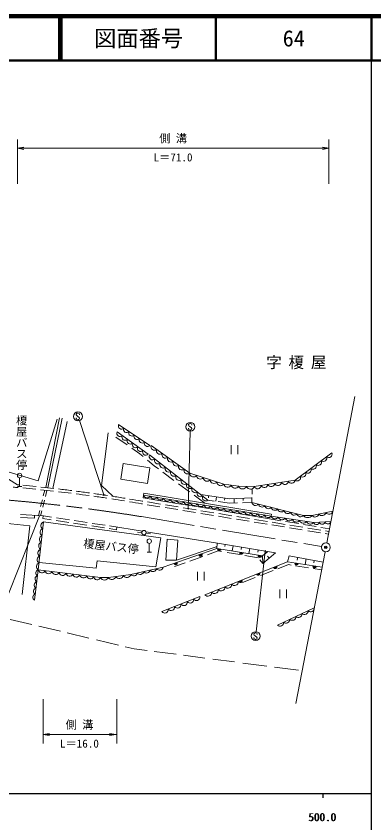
# Model space of a CAD drawing. Units: millimetres, scale not verified. Extents: x 40000 to 680000, y 20000 to 380000.
# Drawn here: x 499083 to 579500, y 198357 to 380000 of the extents above; entities that cross this region are included whole.
import ezdxf
from ezdxf.enums import TextEntityAlignment as Align

# ---------------------------------------------------------------- set-up
doc = ezdxf.new("R2010")
doc.units = ezdxf.units.MM
doc.header["$LTSCALE"] = 1000
doc.header["$PDMODE"] = 32
doc.header["$PDSIZE"] = 500
doc.linetypes.add('CHAIN', pattern=[18.5, 12, -1.5, 3.5, -1.5])
doc.layers.add('M-OTRS', color=6, linetype='Continuous')
for name, color, linetype, lineweight in [('M-TTL', 7, 'Continuous', 13), ('M-TTL-BAND', 7, 'Continuous', 25), ('M-TTL-FRAM', 7, 'Continuous', 13), ('M-TTL-LINE', 7, 'Continuous', 50), ('M-TTL-TXT', 7, 'Continuous', 13)]:
    doc.layers.add(name, color=color, linetype=linetype, lineweight=lineweight)
doc.styles.add('@ＭＳ ゴシック', font='')
doc.styles.add('ＭＳ ゴシック', font='')
doc.styles.get('@ＭＳ ゴシック').set_extended_font_data('@MS Gothic')
doc.styles.get('ＭＳ ゴシック').set_extended_font_data('MS Gothic')

# ---------------------------------------------------------------- blocks, each defined once
blk = doc.blocks.new('open_arrow')
at = {"color": 0, "linetype": 'Continuous', "lineweight": -2}
blk.add_lwpolyline([(7.5, 1.25), (0, 0), (7.5, -1.25)], dxfattribs=at)
blk = doc.blocks.new('filled_dot')
at = {"color": 0, "linetype": 'Continuous', "lineweight": -2, "const_width": 1.25}
blk.add_lwpolyline([(-0.625, 0, 1), (0.625, 0, 1)], format="xyb", close=True, dxfattribs=at)

msp = doc.modelspace()

# ---------------------------------------------------------------- linework, layer by layer
at = {"layer": 'M-OTRS'}
msp.add_point((568695, 260418), dxfattribs=at)
at = {"layer": 'M-TTL', "color": 2, "lineweight": 140}
msp.add_line((680000, 380000), (40000, 380000), dxfattribs=at)
at = {"layer": 'M-TTL'}
for p, q in [((504038, 275400), (508305, 289238)), ((508849, 289549), (505719, 273848)), ((509392, 289471), (506231, 273796)), ((510582, 288695), (507313, 273676)), ((522122, 288021), (529131, 283328)), ((522122, 288021), (529131, 283328)), ((518299, 274286), (519796, 286197)), ((521512, 285187), (524019, 283459)), ((521787, 286375), (528735, 281347)), ((521787, 286375), (528735, 281347)), ((547428, 281389), (547428, 283389)), ((548928, 283389), (548928, 281389)), ((525057, 282744), (526906, 281469)), ((529436, 283328), (538121, 277111)), ((529436, 283328), (538121, 277111)), ((561801, 275526), (570029, 281682)), ((561801, 275526), (570029, 281682)), ((526906, 281469), (527636, 280851)), ((528597, 280036), (530106, 278756)), ((529070, 281194), (542205, 271016)), ((529070, 281194), (542205, 271016)), ((493769, 278401), (504038, 275400)), ((523128, 279305), (522609, 275709)), ((529101, 278330), (523128, 279305)), ((528644, 274734), (529101, 278330)), ((530106, 278756), (531053, 278056)), ((532044, 277322), (534556, 275463)), ((538121, 277111), (545740, 274642)), ((538121, 277111), (545740, 274642)), ((497383, 275767), (499350, 274474)), ((499860, 276075), (499860, 274075)), ((520805, 271881), (518299, 274286)), ((522609, 275709), (528644, 274734)), ((535618, 274677), (538035, 272889)), ((545740, 274642), (549123, 274155)), ((545740, 274642), (549123, 274155)), ((552628, 274063), (561801, 275526)), ((552628, 274063), (561801, 275526)), ((499360, 274075), (500360, 274075)), ((505504, 273271), (505188, 271992)), ((506006, 273217), (505663, 271832)), ((527607, 271564), (527775, 272578)), ((527821, 272570), (556437, 267846)), ((549123, 274155), (552628, 274063)), ((549123, 274155), (552628, 274063)), ((552129, 273561), (552113, 272330)), ((504969, 271110), (504587, 269566)), ((505469, 271049), (505078, 269466)), ((527378, 270801), (527577, 270768)), ((527607, 271564), (531644, 270891)), ((527729, 272174), (556406, 267450)), ((527729, 272174), (556406, 267450)), ((531644, 270891), (535664, 270220)), ((539079, 272116), (541522, 270308)), ((540596, 272262), (547067, 271313)), ((542205, 271016), (543619, 270808)), ((542294, 271541), (542362, 272003)), ((543990, 270754), (544135, 271743)), ((544483, 270681), (547014, 270310)), ((545928, 270987), (545998, 271470)), ((547067, 271313), (552103, 271517)), ((548090, 271354), (548130, 270355)), ((550108, 270951), (550088, 271435)), ((552104, 271598), (552090, 270516)), ((527284, 270208), (527476, 270177)), ((528549, 270002), (531401, 269537)), ((528587, 270604), (531533, 270124)), ((532606, 269341), (535397, 268887)), ((532623, 269946), (535501, 269478)), ((535664, 270220), (539636, 269558)), ((536609, 269297), (539525, 268822)), ((539636, 269558), (543661, 268887)), ((543661, 268887), (547619, 268226)), ((547014, 270310), (548835, 270384)), ((549975, 270430), (552090, 270516)), ((552090, 270516), (563675, 267599)), ((552090, 270516), (563675, 267599)), ((500050, 267125), (503191, 266963)), ((500056, 267787), (505234, 267465)), ((503191, 266963), (503192, 267589)), ((504369, 268684), (504085, 267536)), ((504870, 268627), (504592, 267505)), ((505182, 267473), (505095, 266879)), ((505234, 267465), (507065, 267185)), ((508150, 267020), (511041, 266579)), ((536562, 268697), (539415, 268232)), ((540602, 268039), (543436, 267577)), ((540621, 268644), (543552, 268166)), ((544575, 267392), (547454, 266923)), ((544626, 267991), (547544, 267516)), ((547619, 268226), (551653, 267554)), ((548660, 267334), (551553, 266863)), ((551653, 267554), (555626, 266891)), ((556406, 267450), (565976, 265987)), ((556406, 267450), (565976, 265987)), ((556425, 267398), (556497, 267836)), ((563675, 267599), (565579, 267557)), ((563675, 267599), (565579, 267557)), ((565579, 267557), (570270, 268535)), ((565579, 267557), (570270, 268535)), ((488112, 266766), (502148, 265247)), ((502148, 265247), (500465, 249767)), ((505217, 266115), (504066, 255349)), ((505217, 266115), (504066, 255349)), ((505095, 266879), (506967, 266593)), ((505217, 266115), (531627, 262521)), ((508061, 266426), (510960, 265984)), ((512009, 265824), (514943, 265376)), ((512090, 266419), (515038, 265969)), ((516069, 265205), (518966, 264763)), ((516162, 265797), (519060, 265355)), ((520078, 265200), (527475, 264071)), ((548619, 266733), (551440, 266273)), ((552617, 266082), (555511, 265610)), ((552644, 266685), (555602, 266203)), ((555626, 266891), (558585, 266397)), ((556586, 265435), (559389, 264979)), ((556643, 266034), (559527, 265564)), ((559635, 266222), (562615, 265725)), ((560623, 265385), (563521, 264913)), ((563656, 265552), (566512, 265075)), ((565976, 265987), (569822, 266190)), ((565976, 265987), (569822, 266190)), ((520009, 264604), (521626, 264357)), ((521712, 264951), (521626, 264357)), ((527318, 263739), (526328, 263829)), ((528292, 263849), (544357, 261339)), ((528308, 263609), (529298, 263429)), ((560573, 264786), (563395, 264326)), ((564623, 264126), (567471, 263662)), ((564671, 264726), (567577, 264253)), ((567587, 264896), (569513, 264575)), ((568581, 263481), (569283, 263367)), ((568646, 264079), (569395, 263957)), ((531627, 262521), (530517, 255992)), ((533008, 262210), (532737, 257496)), ((535410, 262000), (533008, 262210)), ((535109, 257526), (535410, 262000)), ((529005, 261285), (529005, 259285)), ((532099, 255925), (544237, 260138)), ((544260, 260586), (535109, 257526)), ((544237, 260138), (544297, 261339)), ((554476, 258517), (544237, 260138)), ((544357, 261339), (557418, 259178)), ((546001, 260580), (546079, 261054)), ((547855, 260760), (547663, 259596)), ((549725, 260423), (549642, 259922)), ((551604, 260140), (551416, 259002)), ((528505, 259285), (529505, 259285)), ((541080, 258361), (538138, 257308)), ((544537, 259598), (542119, 258733)), ((545238, 259476), (544537, 259598)), ((549334, 258761), (546488, 259258)), ((553485, 258037), (550463, 258564)), ((553458, 259703), (553395, 259326)), ((555664, 259468), (554464, 258519)), ((554506, 256746), (554476, 258517)), ((557418, 259178), (554506, 256746)), ((555599, 258383), (555956, 257956)), ((560097, 257137), (560434, 258516)), ((560434, 258516), (568083, 257084)), ((562290, 257538), (562404, 258147)), ((517056, 255690), (504243, 257005)), ((517292, 257339), (517056, 255690)), ((530517, 255992), (517292, 257339)), ((532737, 257496), (535109, 257526)), ((537092, 256934), (534719, 256085)), ((541521, 249699), (560097, 257137)), ((554506, 256746), (553846, 257580)), ((560333, 256497), (557904, 255562)), ((560097, 257137), (567859, 255914)), ((560909, 256406), (560333, 256497)), ((564837, 255789), (561904, 256250)), ((564035, 256516), (564275, 257797)), ((566012, 256930), (566110, 257453)), ((504066, 255349), (503240, 248498)), ((504066, 255349), (503240, 248498)), ((504066, 255349), (518066, 253603)), ((504066, 255349), (518066, 253603)), ((519815, 253637), (524863, 254310)), ((519815, 253637), (524863, 254310)), ((524863, 254310), (532099, 255925)), ((524863, 254310), (532099, 255925)), ((539883, 252894), (539883, 254894)), ((541383, 254894), (541383, 252894)), ((556869, 255163), (553989, 254054)), ((567748, 255331), (565871, 255626)), ((518066, 253603), (519815, 253637)), ((518066, 253603), (519815, 253637)), ((541521, 249699), (549020, 252705)), ((552839, 253611), (549934, 252493)), ((558340, 248920), (558340, 250920)), ((559840, 250920), (559840, 248920)), ((531863, 245930), (540377, 249296)), ((531863, 245930), (540377, 249296)), ((557842, 242868), (566109, 246751)), ((557842, 242868), (566109, 246751)), ((497729, 244179), (502588, 243025)), ((504183, 242646), (509017, 241498)), ((510579, 241127), (515406, 239981)), ((517112, 239575), (522083, 238395)), ((523623, 238029), (525637, 237551)), ((525637, 237551), (528524, 237172)), ((530095, 236966), (535046, 236316)), ((536720, 236096), (541524, 235466)), ((543336, 235228), (548169, 234593)), ((550025, 234350), (555426, 233641)), ((557165, 233412), (562554, 232705))]:
    msp.add_line(p, q, dxfattribs=at)
for centre in [(499860, 276575), (527814, 263704), (529005, 261785)]:
    msp.add_circle(centre, 500, dxfattribs=at)
for centre, radius, start, end in [((522768, 287723), 712, 155.23057, 317.15965), ((523936, 286940), 712, 155.23057, 317.15965), ((522439, 286058), 726, 154.08321, 314.13146), ((523597, 285220), 726, 154.08321, 314.13146), ((525105, 286158), 712, 155.23057, 317.15965), ((526273, 285376), 712, 155.23057, 317.15965), ((524755, 284382), 726, 154.08321, 314.13146), ((525914, 283544), 726, 154.08321, 314.13146), ((527441, 284594), 712, 155.23057, 317.15965), ((528609, 283812), 712, 155.23057, 317.15965), ((527072, 282706), 726, 154.08321, 314.13146), ((528230, 281868), 726, 154.08321, 314.13146), ((530164, 283034), 785, 158.03997, 310.77065), ((531405, 282146), 785, 158.03997, 310.77065), ((532646, 281258), 785, 158.03997, 310.77065), ((569352, 281362), 749, 228.27541, 25.32845), ((529775, 280870), 775, 155.30185, 309.15093), ((530969, 279945), 775, 155.30185, 309.15093), ((533886, 280370), 785, 158.03997, 310.77065), ((535127, 279482), 785, 158.03997, 310.77065), ((567001, 279603), 749, 228.27541, 25.32845), ((568176, 280482), 749, 228.27541, 25.32845), ((532163, 279020), 775, 155.30185, 309.15093), ((533357, 278094), 775, 155.30185, 309.15093), ((536368, 278593), 785, 158.03997, 310.77065), ((537609, 277705), 785, 158.03997, 310.77065), ((564650, 277844), 749, 228.27541, 25.32845), ((565825, 278723), 749, 228.27541, 25.32845), ((534551, 277169), 775, 155.30185, 309.15093), ((535745, 276244), 775, 155.30185, 309.15093), ((538955, 277087), 834, 178.36771, 325.72765), ((540479, 276593), 834, 178.36771, 325.72765), ((542003, 276100), 834, 178.36771, 325.72765), ((562299, 276085), 749, 228.27541, 25.32845), ((563474, 276964), 749, 228.27541, 25.32845), ((470212, -56630), 332384, 84.91797, 84.97074), ((470212, -56630), 332384, 84.23733, 84.76196), ((536939, 275318), 775, 155.30185, 309.15093), ((538133, 274393), 775, 155.30185, 309.15093), ((543527, 275606), 834, 178.36771, 325.72765), ((545051, 275112), 834, 178.36771, 325.72765), ((546630, 274826), 908, 191.64261, 331.95268), ((548321, 274582), 908, 191.64261, 331.95268), ((553361, 274382), 799, 203.50087, 354.62028), ((554889, 274626), 799, 203.50087, 354.62028), ((556418, 274870), 799, 203.50087, 354.62028), ((557947, 275113), 799, 203.50087, 354.62028), ((559476, 275357), 799, 203.50087, 354.62028), ((561005, 275601), 799, 203.50087, 354.62028), ((470177, -56893), 332049, 84.93043, 85.11985), ((470177, -56893), 332049, 84.24375, 84.74662), ((470177, -56893), 332049, 83.54952, 84.05158), ((470212, -56630), 332384, 83.54495, 84.05941), ((470177, -56893), 332049, 82.85374, 83.35904), ((470212, -56630), 332384, 82.85175, 83.37082), ((470212, -56630), 332384, 82.15964, 82.67394), ((470212, -56630), 332384, 81.45431, 81.98732), ((539327, 273468), 775, 155.30185, 309.15093), ((540521, 272542), 775, 155.30185, 309.15093), ((550008, 274472), 940, 199.7167, 337.29463), ((551760, 274426), 940, 199.7167, 337.29463), ((470177, -56893), 332049, 82.16062, 82.67), ((470177, -56893), 332049, 81.46084, 81.97284), ((470212, -56630), 332384, 80.76241, 81.28157), ((470177, -56893), 332049, 80.7719, 81.2654), ((470177, -56893), 332049, 80.09678, 80.57384), ((470212, -56630), 332384, 80.09662, 80.58381), ((528538, 272380), 835, 194.29785, 326.9948), ((530048, 272131), 835, 194.29785, 326.9948), ((531557, 271883), 835, 194.29785, 326.9948), ((533066, 271634), 835, 194.29785, 326.9948), ((534576, 271385), 835, 194.29785, 326.9948), ((536085, 271137), 835, 194.29785, 326.9948), ((537594, 270888), 835, 194.29785, 326.9948), ((541715, 271617), 775, 155.30185, 309.15093), ((539104, 270640), 835, 194.29785, 326.9948), ((540613, 270391), 835, 194.29785, 326.9948), ((542122, 270142), 835, 194.29785, 326.9948), ((543632, 269894), 835, 194.29785, 326.9948), ((545141, 269645), 835, 194.29785, 326.9948), ((546650, 269397), 835, 194.29785, 326.9948), ((548160, 269148), 835, 194.29785, 326.9948), ((552889, 270632), 808, 188.25272, 323.48228), ((554337, 270267), 808, 188.25272, 323.48228), ((555785, 269902), 808, 188.25272, 323.48228), ((557234, 269538), 808, 188.25272, 323.48228), ((558682, 269173), 808, 188.25272, 323.48228), ((549669, 268899), 835, 194.29785, 326.9948), ((551178, 268651), 835, 194.29785, 326.9948), ((552688, 268402), 835, 194.29785, 326.9948), ((554197, 268154), 835, 194.29785, 326.9948), ((555706, 267905), 835, 194.29785, 326.9948), ((557264, 267724), 901, 197.72647, 324.89092), ((558859, 267481), 901, 197.72647, 324.89092), ((560130, 268809), 808, 188.25272, 323.48228), ((561578, 268444), 808, 188.25272, 323.48228), ((563026, 268079), 808, 188.25272, 323.48228), ((564641, 268234), 1156, 213.33074, 324.17853), ((566281, 268100), 888, 217.67371, 345.86795), ((567845, 268426), 888, 217.67371, 345.86795), ((569409, 268752), 888, 217.67371, 345.86795), ((505480, 265309), 848, 108.13388, 239.66663), ((560454, 267237), 901, 197.72647, 324.89092), ((562049, 266993), 901, 197.72647, 324.89092), ((563644, 266749), 901, 197.72647, 324.89092), ((565239, 266505), 901, 197.72647, 324.89092), ((566608, 266183), 662, 197.19154, 348.85038), ((567890, 266251), 662, 197.19154, 348.85038), ((569172, 266318), 662, 197.19154, 348.85038), ((505316, 263771), 848, 108.13388, 239.66663), ((505152, 262233), 848, 108.13388, 239.66663), ((504823, 259157), 848, 108.13388, 239.66663), ((504987, 260695), 848, 108.13388, 239.66663), ((544761, 260056), 400, 171.00149, 351.00149), ((544761, 260056), 400, 171.00149, 351.00149), ((544761, 260056), 350, 171.00149, 351.00149), ((544761, 260056), 300, 171.00149, 351.00149), ((544761, 260056), 250, 171.00149, 351.00149), ((544761, 260056), 200, 171.00149, 351.00149), ((544761, 260056), 150, 171.00149, 351.00149), ((544761, 260056), 100, 171.00149, 351.00149), ((544761, 260056), 50, 171.00149, 351.00149), ((504659, 257619), 848, 108.13388, 239.66663), ((540528, 258802), 400, 198.84566, 18.84566), ((540528, 258802), 400, 198.84566, 18.84566), ((540528, 258802), 350, 198.84566, 18.84566), ((540528, 258802), 300, 198.84566, 18.84566), ((540528, 258802), 250, 198.84566, 18.84566), ((540528, 258802), 200, 198.84566, 18.84566), ((540528, 258802), 150, 198.84566, 18.84566), ((540528, 258802), 100, 198.84566, 18.84566), ((540528, 258802), 50, 198.84566, 18.84566), ((549732, 259223), 400, 171.00149, 351.00149), ((549732, 259223), 400, 171.00149, 351.00149), ((549732, 259223), 350, 171.00149, 351.00149), ((549732, 259223), 300, 171.00149, 351.00149), ((549732, 259223), 250, 171.00149, 351.00149), ((549732, 259223), 200, 171.00149, 351.00149), ((549732, 259223), 150, 171.00149, 351.00149), ((549732, 259223), 100, 171.00149, 351.00149), ((549732, 259223), 50, 171.00149, 351.00149), ((553912, 258539), 400, 171.00149, 351.00149), ((553912, 258539), 400, 171.00149, 351.00149), ((553912, 258539), 350, 171.00149, 351.00149), ((553912, 258539), 300, 171.00149, 351.00149), ((553912, 258539), 250, 171.00149, 351.00149), ((553912, 258539), 200, 171.00149, 351.00149), ((553912, 258539), 150, 171.00149, 351.00149), ((553912, 258539), 100, 171.00149, 351.00149), ((553912, 258539), 50, 171.00149, 351.00149), ((504494, 256081), 848, 108.13388, 239.66663), ((534908, 256884), 400, 198.84566, 18.84566), ((534908, 256884), 400, 198.84566, 18.84566), ((534908, 256884), 350, 198.84566, 18.84566), ((534908, 256884), 300, 198.84566, 18.84566), ((534908, 256884), 250, 198.84566, 18.84566), ((534908, 256884), 200, 198.84566, 18.84566), ((534908, 256884), 150, 198.84566, 18.84566), ((534908, 256884), 100, 198.84566, 18.84566), ((534908, 256884), 50, 198.84566, 18.84566), ((557328, 256028), 400, 201.8193, 21.8193), ((557328, 256028), 400, 201.8193, 21.8193), ((557328, 256028), 350, 201.8193, 21.8193), ((557328, 256028), 300, 201.8193, 21.8193), ((557328, 256028), 250, 201.8193, 21.8193), ((562117, 256818), 400, 171.04703, 351.04703), ((562117, 256818), 400, 171.04703, 351.04703), ((562117, 256818), 350, 171.04703, 351.04703), ((562117, 256818), 300, 171.04703, 351.04703), ((562117, 256818), 250, 171.04703, 351.04703), ((562117, 256818), 200, 171.04703, 351.04703), ((562117, 256818), 150, 171.04703, 351.04703), ((562117, 256818), 100, 171.04703, 351.04703), ((562117, 256818), 50, 171.04703, 351.04703), ((566157, 256182), 400, 171.04703, 351.04703), ((566157, 256182), 400, 171.04703, 351.04703), ((566157, 256182), 350, 171.04703, 351.04703), ((566157, 256182), 300, 171.04703, 351.04703), ((566157, 256182), 250, 171.04703, 351.04703), ((566157, 256182), 200, 171.04703, 351.04703), ((566157, 256182), 150, 171.04703, 351.04703), ((566157, 256182), 100, 171.04703, 351.04703), ((566157, 256182), 50, 171.04703, 351.04703), ((504208, 254637), 726, 101.27972, 244.97356), ((504870, 255463), 812, 188.0199, 337.75949), ((506426, 255269), 812, 188.0199, 337.75949), ((507981, 255075), 812, 188.0199, 337.75949), ((509537, 254881), 812, 188.0199, 337.75949), ((511092, 254687), 812, 188.0199, 337.75949), ((512648, 254493), 812, 188.0199, 337.75949), ((523982, 254495), 900, 207.08007, 348.10922), ((525522, 254764), 800, 214.58915, 350.58131), ((526969, 255087), 800, 214.58915, 350.58131), ((528416, 255410), 800, 214.58915, 350.58131), ((529863, 255733), 800, 214.58915, 350.58131), ((531310, 256056), 800, 214.58915, 350.58131), ((553493, 254492), 400, 201.8193, 21.8193), ((553493, 254492), 400, 201.8193, 21.8193), ((553493, 254492), 350, 201.8193, 21.8193), ((553493, 254492), 300, 201.8193, 21.8193), ((553493, 254492), 250, 201.8193, 21.8193), ((553493, 254492), 200, 201.8193, 21.8193), ((553493, 254492), 150, 201.8193, 21.8193), ((553493, 254492), 100, 201.8193, 21.8193), ((553493, 254492), 50, 201.8193, 21.8193), ((557328, 256028), 200, 201.8193, 21.8193), ((557328, 256028), 150, 201.8193, 21.8193), ((557328, 256028), 100, 201.8193, 21.8193), ((557328, 256028), 50, 201.8193, 21.8193), ((503878, 251896), 726, 101.27972, 244.97356), ((504043, 253267), 726, 101.27972, 244.97356), ((514203, 254298), 812, 188.0199, 337.75949), ((515759, 254104), 812, 188.0199, 337.75949), ((517314, 253910), 812, 188.0199, 337.75949), ((518934, 253958), 938, 202.23105, 339.97236), ((520617, 254047), 900, 207.08007, 348.10922), ((522300, 254271), 900, 207.08007, 348.10922), ((548180, 252631), 844, 218.64151, 5.04195), ((549512, 252869), 400, 201.8193, 21.8193), ((549512, 252869), 400, 201.8193, 21.8193), ((549512, 252869), 350, 201.8193, 21.8193), ((549512, 252869), 300, 201.8193, 21.8193), ((549512, 252869), 250, 201.8193, 21.8193), ((549512, 252869), 200, 201.8193, 21.8193), ((549512, 252869), 150, 201.8193, 21.8193), ((549512, 252869), 50, 201.8193, 21.8193), ((503713, 250526), 726, 101.27972, 244.97356), ((543680, 250828), 844, 218.64151, 5.04195), ((545180, 251429), 844, 218.64151, 5.04195), ((546680, 252030), 844, 218.64151, 5.04195), ((503547, 249156), 726, 101.27972, 244.97356), ((539599, 249187), 785, 215.19953, 7.93397), ((542180, 250226), 844, 218.64151, 5.04195), ((533923, 246944), 785, 215.19953, 7.93397), ((535342, 247505), 785, 215.19953, 7.93397), ((536761, 248066), 785, 215.19953, 7.93397), ((538180, 248626), 785, 215.19953, 7.93397), ((532504, 246383), 785, 215.19953, 7.93397), ((562525, 245431), 829, 228.55556, 1.76564), ((563902, 246078), 829, 228.55556, 1.76564), ((565280, 246726), 829, 228.55556, 1.76564), ((558391, 243490), 829, 228.55556, 1.76564), ((559769, 244137), 829, 228.55556, 1.76564), ((561147, 244784), 829, 228.55556, 1.76564)]:
    msp.add_arc(centre, radius, start, end, dxfattribs=at)
at = {"layer": 'M-TTL-BAND'}
for p, q in [((579000, 20000), (579000, 370000)), ((40000, 205000), (579000, 205000)), ((568000, 205000), (568000, 204000))]:
    msp.add_line(p, q, dxfattribs=at)
at = {"layer": 'M-TTL-FRAM'}
for p, q in [((499350, 342239), (499350, 352239)), ((569395, 342239), (569395, 352239)), ((499350, 350239), (569395, 350239)), ((512886, 290639), (512694, 290574)), ((513007, 290637), (512886, 290639)), ((513257, 290518), (513007, 290637)), ((512694, 290574), (512570, 290389)), ((512570, 290389), (512573, 290258)), ((512573, 289410), (512570, 289531)), ((512573, 290258), (512636, 290129)), ((512612, 289307), (512573, 289410)), ((512696, 289196), (512612, 289307)), ((512636, 290129), (512891, 289947)), ((512883, 289136), (512696, 289196)), ((513018, 289136), (512883, 289136)), ((512891, 289947), (513020, 289815)), ((513118, 289165), (513018, 289136)), ((513020, 289815), (513199, 289699)), ((513260, 289257), (513118, 289165)), ((513199, 289699), (513326, 289499)), ((513320, 290387), (513257, 290518)), ((513320, 289389), (513260, 289257)), ((518788, 272185), (513289, 288927)), ((513320, 290258), (513320, 290387)), ((513326, 289499), (513320, 289389)), ((537955, 288235), (537831, 288051)), ((537831, 288051), (537834, 287919)), ((537834, 287071), (537831, 287192)), ((537834, 287919), (537897, 287790)), ((537873, 286968), (537834, 287071)), ((537897, 287790), (538152, 287608)), ((538147, 288301), (537955, 288235)), ((538268, 288298), (538147, 288301)), ((538152, 287608), (538281, 287477)), ((538518, 288180), (538268, 288298)), ((538281, 287477), (538461, 287361)), ((538461, 287361), (538587, 287161)), ((538582, 288048), (538518, 288180)), ((538582, 287050), (538521, 286918)), ((538582, 287919), (538582, 288048)), ((538587, 287161), (538582, 287050)), ((537775, 269107), (538213, 286538)), ((537958, 286858), (537873, 286968)), ((538145, 286797), (537958, 286858)), ((538279, 286797), (538145, 286797)), ((538379, 286826), (538279, 286797)), ((538521, 286918), (538379, 286826)), ((504360, 267519), (493058, 239239)), ((555079, 259565), (553044, 241399)), ((552649, 241102), (552526, 240918)), ((552526, 240918), (552528, 240786)), ((552528, 239938), (552526, 240059)), ((552528, 240786), (552591, 240657)), ((552568, 239835), (552528, 239938)), ((552652, 239725), (552568, 239835)), ((552591, 240657), (552847, 240475)), ((552842, 241168), (552649, 241102)), ((552963, 241165), (552842, 241168)), ((552847, 240475), (552976, 240344)), ((553213, 241047), (552963, 241165)), ((552976, 240344), (553155, 240228)), ((553216, 239785), (553073, 239693)), ((553155, 240228), (553281, 240028)), ((553276, 240915), (553213, 241047)), ((553276, 239917), (553216, 239785)), ((553276, 240786), (553276, 240915)), ((553281, 240028), (553276, 239917)), ((552839, 239664), (552652, 239725)), ((552973, 239664), (552839, 239664)), ((553073, 239693), (552973, 239664)), ((505181, 226239), (505181, 216239)), ((521712, 226239), (521712, 216239)), ((505109, 218239), (521532, 218239))]:
    msp.add_line(p, q, dxfattribs=at)
for centre in [(512977, 289877), (538238, 287538), (552933, 240405)]:
    msp.add_circle(centre, 1000, dxfattribs=at)
at = {"layer": 'M-TTL-LINE'}
for p, q in [((508747, 380000), (508747, 370000)), ((509247, 380000), (509247, 370000)), ((543997, 380000), (543997, 370000)), ((579000, 380000), (579000, 370000)), ((40000, 370000), (680000, 370000))]:
    msp.add_line(p, q, dxfattribs=at)
at = {"layer": 'M-TTL-LINE', "color": 2, "linetype": 'CHAIN', "lineweight": 13}
msp.add_line((527243, 267301), (567728, 260558), dxfattribs=at)
msp.add_arc((462961, -127499), 400000, 80.75209, 86.34384, dxfattribs=at)
at = {"layer": 'M-TTL-TXT', "color": 3}
for p, q in [((575203, 294366), (568902, 261376)), ((568527, 259411), (561994, 225207))]:
    msp.add_line(p, q, dxfattribs=at)
msp.add_circle((568715, 260394), 1000, dxfattribs=at)

# ---------------------------------------------------------------- block references
at = {"layer": 'M-TTL-FRAM', "xscale": 193, "yscale": 193}
for p in [(499350, 350239), (505109, 218239)]:
    msp.add_blockref('open_arrow', p, dxfattribs=at)
at = {"layer": 'M-TTL-FRAM'}
for name, p, xscale, yscale, rotation in [('open_arrow', (569395, 350239), 193, 193, 180), ('filled_dot', (518788, 272185), 160, 160, 108.2), ('filled_dot', (537775, 269107), 160, 160, 88.6), ('filled_dot', (555079, 259565), 160, 160, 263.6), ('open_arrow', (521532, 218239), 193, 193, 180)]:
    msp.add_blockref(name, p, dxfattribs=dict(at, xscale=xscale, yscale=yscale, rotation=rotation))

# ---------------------------------------------------------------- texts
at = {"layer": 'M-TTL', "style": '@ＭＳ ゴシック'}
msp.add_text('榎屋バス停', height=1833, rotation=270, dxfattribs=at).set_placement((498808, 277739), align=Align.BOTTOM_RIGHT)
at = {"layer": 'M-TTL', "insert": (555308, 300489), "char_height": 2566, "attachment_point": 7, "style": 'ＭＳ ゴシック'}
msp.add_mtext('\\T1.43;字榎屋', dxfattribs=at)
at = {"layer": 'M-TTL-BAND', "style": 'ＭＳ ゴシック'}
for p in [(567844, 198195), (568000, 198195)]:
    msp.add_text('500.0', height=1833, dxfattribs=at).set_placement(p, align=Align.BOTTOM_CENTER)
at = {"layer": 'M-TTL-FRAM', "style": 'ＭＳ ゴシック'}
for s, p in [('側 溝', (531248, 350989)), ('L＝71.0', (529998, 346739)), ('側 溝', (510196, 218989)), ('L＝16.0', (508946, 214739))]:
    msp.add_text(s, height=1833, dxfattribs=at).set_placement(p, align=Align.BOTTOM_LEFT)
msp.add_text('榎屋バス停', height=1833, rotation=353.606, dxfattribs=at).set_placement((514053, 259854), align=Align.BOTTOM_LEFT)
at = {"layer": 'M-TTL-TXT', "style": 'ＭＳ ゴシック'}
for s, p in [('図面番号', (526622, 375000)), ('64', (561497, 375000))]:
    msp.add_text(s, height=3666, dxfattribs=at).set_placement(p, align=Align.MIDDLE_CENTER)

doc.saveas('drawing.dxf')
